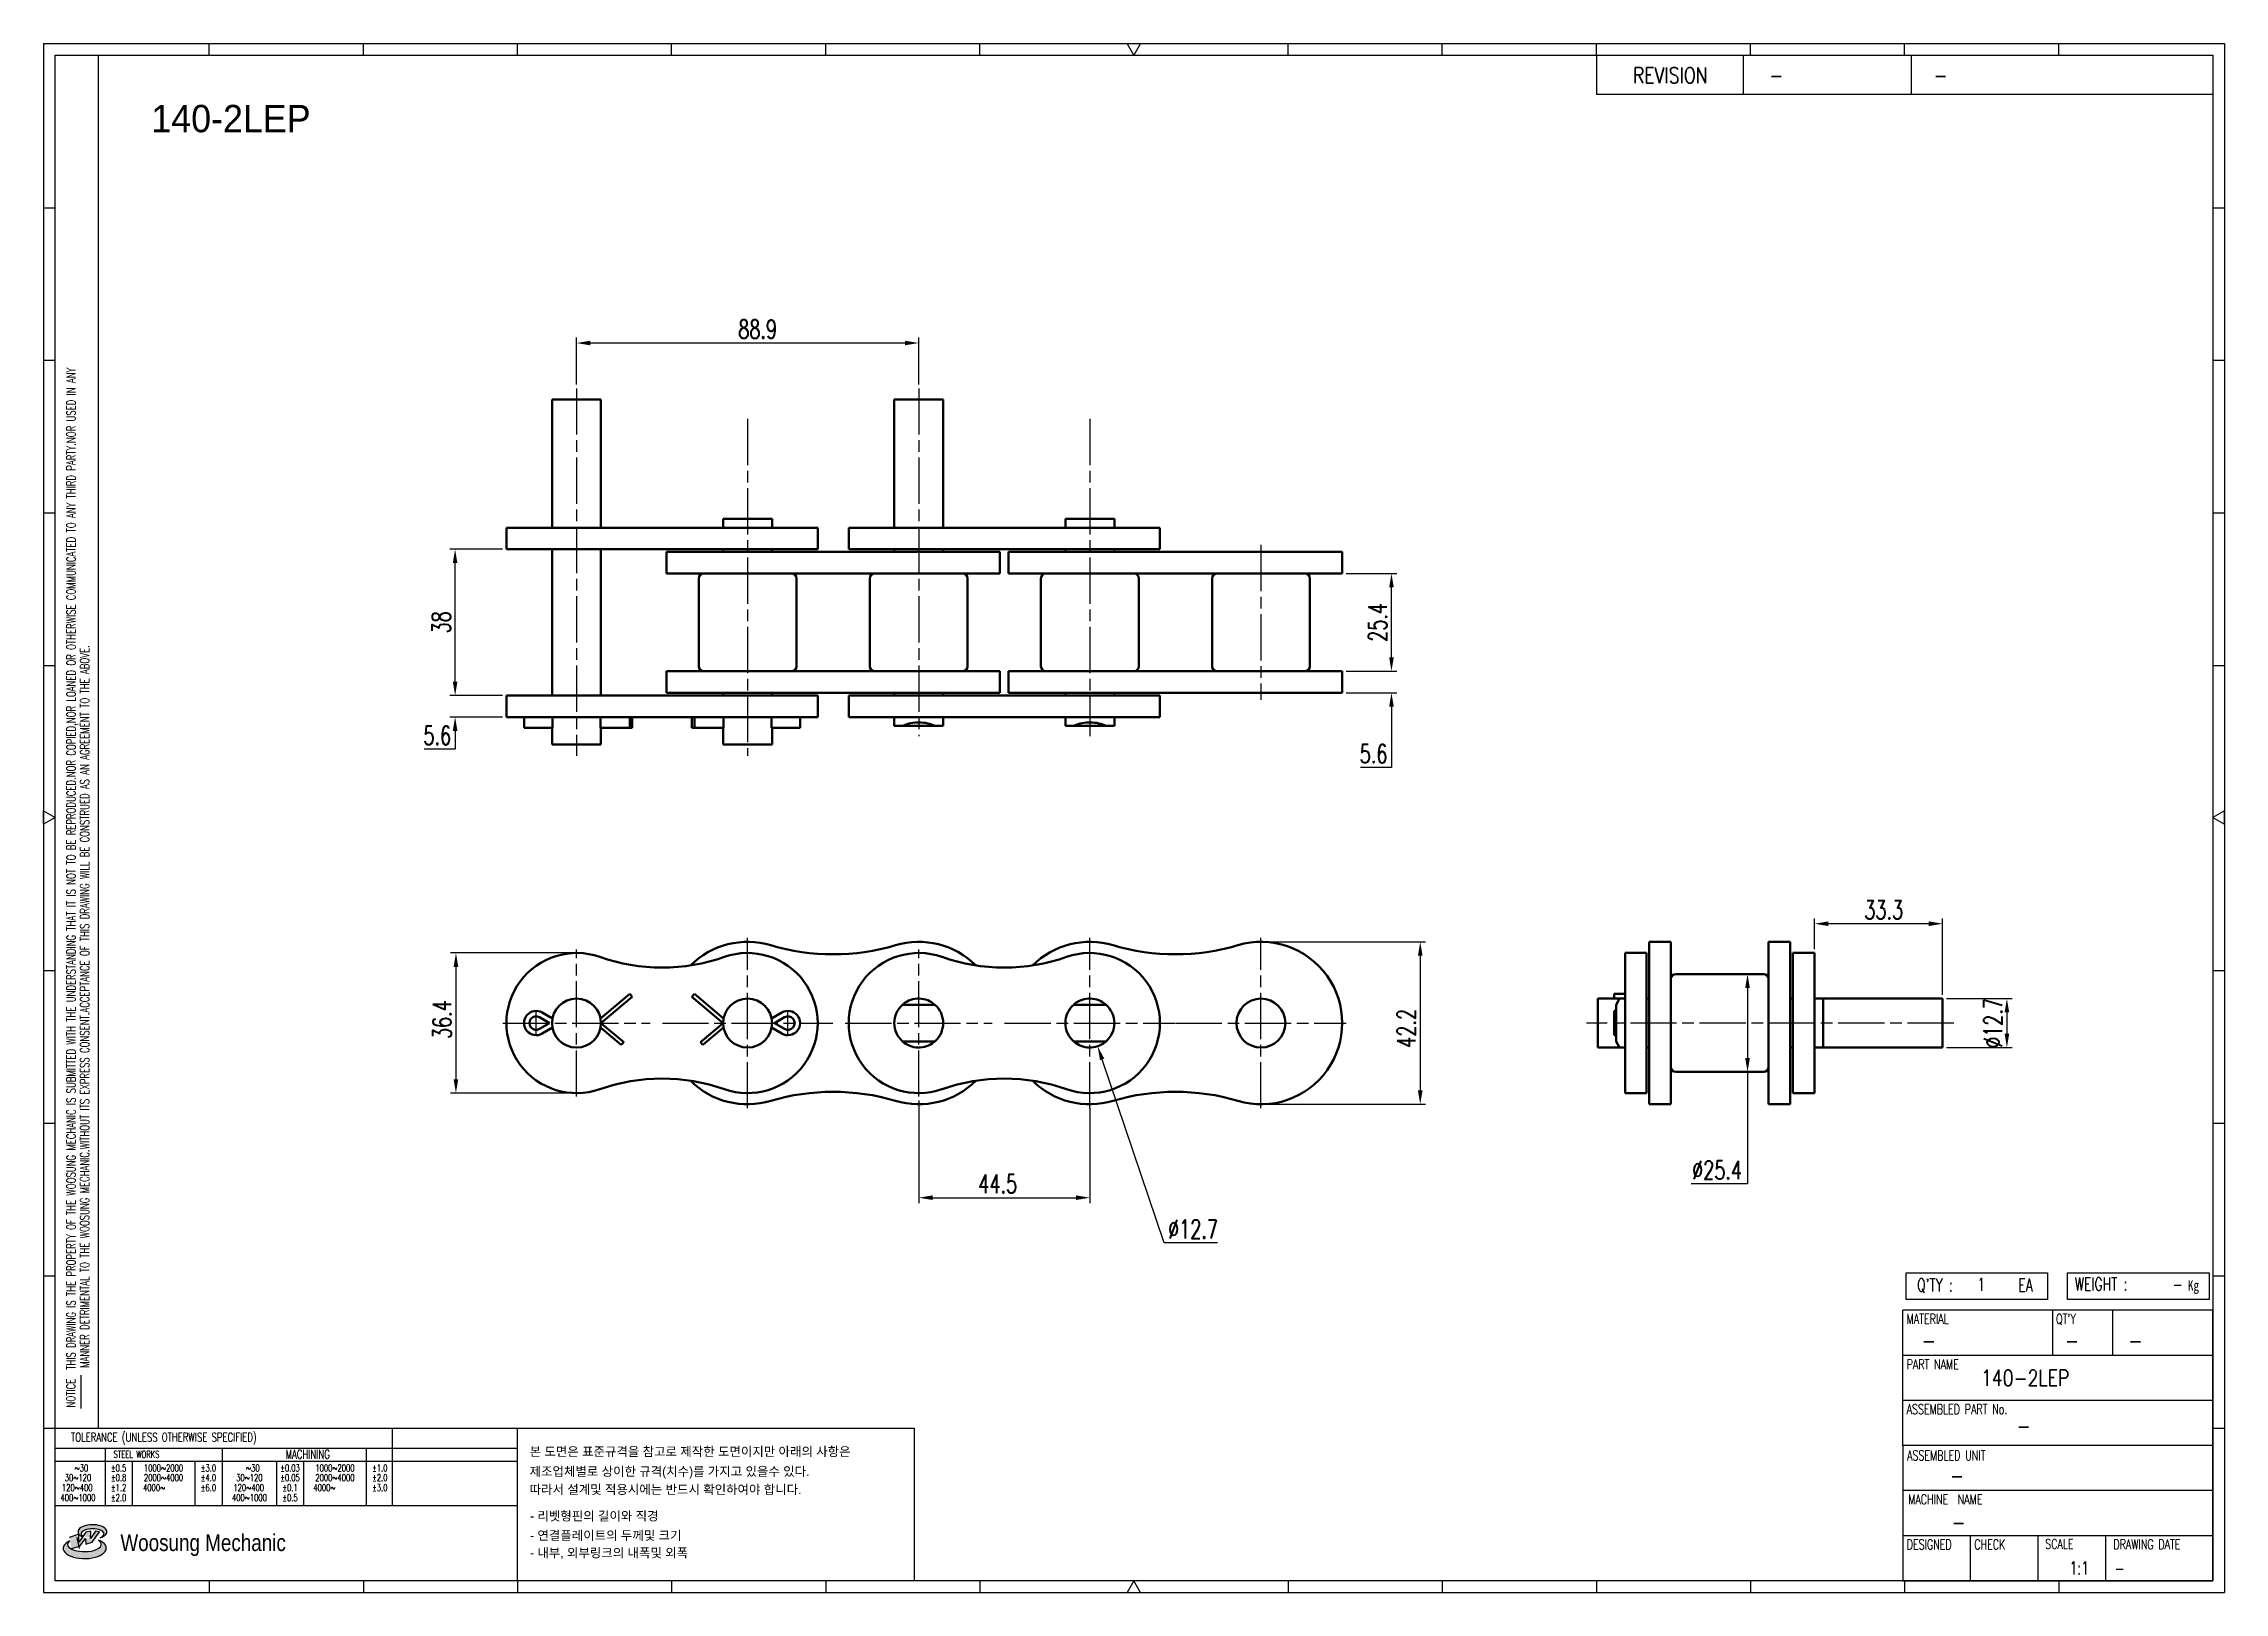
# Model space of a CAD drawing. Header units: millimetres. Extents: x 2770 to 3337, y 59 to 461.
import ezdxf
from ezdxf.enums import TextEntityAlignment as Align

# ---------------------------------------------------------------- set-up
doc = ezdxf.new("R2010")
doc.units = ezdxf.units.MM
doc.linetypes.add('AM_ISO08W050', pattern=[18, 12, -1.5, 3, -1.5])
doc.layers.get('Defpoints').update_dxf_attribs({"color": 80})
doc.layers.add('AM_0', color=7, linetype='Continuous', lineweight=50)
doc.layers.add('CL1', color=140, linetype='AM_ISO08W050', lineweight=25)
for name, color, linetype in [('S-DIM', 7, 'Continuous'), ('TITLE', 7, 'Continuous'), ('도면레이아웃', 7, 'Continuous')]:
    doc.layers.add(name, color=color, linetype=linetype)
doc.styles.add('HAN', font='ROMANS.shx', dxfattribs={"width": 0.7, "bigfont": 'whgtxt.shx'})
doc.styles.add('HKD_ST2', font='romans.shx', dxfattribs={"width": 0.7, "height": 4, "bigfont": '@extfont2.shx'})
doc.styles.add('HSG', font='SIMPLEX.shx', dxfattribs={"width": 0.7, "bigfont": 'HSG.shx'})
doc.styles.add('MtXpl_', font='Gulim.ttf')
doc.styles.add('SLDTEXTSTYLE4', font='arial.ttf', dxfattribs={"width": 0.8})
doc.dimstyles.new('AP2', dxfattribs={"dimscale": 2, "dimtxt": 2.4, "dimasz": 1.8, "dimexe": 0.7, "dimexo": 0.5, "dimgap": 0.6, "dimtad": 1, "dimtoh": 1, "dimdec": 1, "dimrnd": 0.01, "dimzin": 9, "dimdsep": 46, "dimtxsty": 'HSG', "dimcen": 0, "dimclrd": 251, "dimclre": 251, "dimclrt": 60, "dimazin": 2, "dimtp": 1, "dimtm": 1, "dimtfac": 0.5, "dimtdec": 1, "dimtofl": 0, "dimtmove": 0, "dimatfit": 3, "dimfxl": 0, "dimtvp": 1, "dimtolj": 2, "dimlwd": -1, "dimlwe": -1, "dimarcsym": 0})

# ---------------------------------------------------------------- blocks, each defined once
blk = doc.blocks.new('MAST')
at = {"layer": '도면레이아웃'}
h = blk.add_hatch(color=10, dxfattribs=at)
h.paths.add_polyline_path([(1.544, 35.177), (1.554, 34.966), (1.779, 35.034), (2.054, 35.422), (1.908, 35.446), (1.728, 35.167), (1.741, 35.439), (1.547, 35.405), (1.292, 35.041), (1.295, 35.33), (0.943, 35.208), (1.03, 34.8), (1.336, 34.885)])
edge = h.paths.add_edge_path()
edge.add_ellipse((1.795, 35.421), major_axis=(-0.53, 0), ratio=0.487785, start_angle=122.36065, end_angle=403.39574)
edge.add_line((1.411, 35.244), (1.419, 35.261))
edge.add_ellipse((1.798, 35.344), major_axis=(-0.423, 0), ratio=0.444396, start_angle=131.58977, end_angle=386.19408, ccw=False)
edge = h.paths.add_edge_path()
edge.add_ellipse((1.512, 34.815), major_axis=(-0.793, 0), ratio=0.480113, start_angle=314.67633, end_angle=590.85213)
edge.add_ellipse((1.501, 34.958), major_axis=(-0.62, 0), ratio=0.43311, start_angle=331.7024, end_angle=574.42495, ccw=False)
at = {"color": 140}
for p, q in [((0, 90.118), (80.15, 90.118)), ((0, 90.118), (0, 33.191)), ((80.15, 90.118), (80.15, 33.191)), ((57.068, 89.693), (57.068, 88.246)), ((62.47, 89.693), (62.47, 88.246)), ((68.635, 89.693), (68.635, 88.246)), ((79.725, 88.246), (57.068, 88.246)), ((68.449, 43.961), (68.449, 44.936)), ((68.449, 44.936), (73.654, 44.936)), ((73.654, 44.936), (73.654, 43.961)), ((74.39, 43.961), (74.39, 44.936)), ((74.39, 44.936), (79.595, 44.936)), ((79.595, 44.936), (79.595, 43.961)), ((68.336, 38.59), (68.336, 43.563)), ((79.725, 43.563), (68.336, 43.563)), ((73.654, 43.961), (68.449, 43.961)), ((73.827, 43.563), (73.827, 41.905)), ((79.595, 43.961), (74.39, 43.961)), ((76.037, 43.563), (76.037, 41.905)), ((79.725, 38.59), (79.725, 43.563)), ((79.725, 41.905), (68.336, 41.905)), ((79.725, 40.248), (68.336, 40.248)), ((68.336, 38.59), (68.336, 33.616)), ((79.725, 38.59), (68.336, 38.59)), ((79.725, 33.616), (79.725, 38.59)), ((79.725, 36.932), (68.336, 36.932)), ((79.725, 35.274), (68.336, 35.274)), ((70.822, 33.616), (70.822, 35.274)), ((73.309, 33.616), (73.309, 35.274)), ((75.796, 33.616), (75.796, 35.274)), ((0, 33.191), (80.15, 33.191)), ((68.336, 33.616), (79.725, 33.616))]:
    blk.add_line(p, q, dxfattribs=at)
for p, q in [((6.089, 89.693), (6.089, 90.118)), ((11.753, 89.693), (11.753, 90.118)), ((17.418, 89.693), (17.418, 90.118)), ((23.082, 89.693), (23.082, 90.118)), ((28.746, 89.693), (28.746, 90.118)), ((34.411, 89.693), (34.411, 90.118)), ((45.739, 89.693), (45.739, 90.118)), ((51.404, 89.693), (51.404, 90.118)), ((57.068, 89.693), (57.068, 90.118)), ((62.732, 89.693), (62.732, 90.118)), ((68.397, 89.693), (68.397, 90.118)), ((74.061, 89.693), (74.061, 90.118)), ((0, 84.085), (0.425, 84.085)), ((79.725, 84.085), (80.15, 84.085)), ((0, 78.478), (0.425, 78.478)), ((79.725, 78.478), (80.15, 78.478)), ((0, 72.87), (0.425, 72.87)), ((79.725, 72.87), (80.15, 72.87)), ((0, 67.262), (0.425, 67.262)), ((79.725, 67.262), (80.15, 67.262)), ((0, 56.047), (0.425, 56.047)), ((79.725, 56.047), (80.15, 56.047)), ((0, 50.439), (0.425, 50.439)), ((79.725, 50.439), (80.15, 50.439)), ((0, 44.832), (0.425, 44.832)), ((79.725, 44.832), (80.15, 44.832)), ((1.377, 39.947), (1.377, 41.174)), ((0, 39.224), (0.425, 39.224)), ((79.725, 39.224), (80.15, 39.224)), ((6.089, 33.616), (6.089, 33.191)), ((11.753, 33.616), (11.753, 33.191)), ((17.418, 33.616), (17.418, 33.191)), ((23.082, 33.616), (23.082, 33.191)), ((28.746, 33.616), (28.746, 33.191)), ((34.411, 33.616), (34.411, 33.191)), ((45.739, 33.616), (45.739, 33.191)), ((51.404, 33.616), (51.404, 33.191)), ((57.068, 33.616), (57.068, 33.191)), ((62.732, 33.616), (62.732, 33.191)), ((68.397, 33.616), (68.397, 33.191)), ((74.061, 33.616), (74.061, 33.191))]:
    blk.add_line(p, q)
at = {"color": 2}
for p, q in [((2.017, 39.224), (2.017, 89.693)), ((0.425, 39.224), (17.418, 39.224)), ((0.425, 38.487), (17.418, 38.487)), ((2.257, 38.487), (2.257, 36.382)), ((6.557, 38.5), (6.557, 36.382)), ((11.857, 38.487), (11.857, 36.382)), ((12.816, 39.224), (12.816, 36.382)), ((17.418, 33.616), (17.418, 39.224)), ((0.425, 38.012), (17.418, 38.012)), ((3.257, 38.012), (3.257, 36.382)), ((5.557, 38.012), (5.557, 36.382)), ((8.557, 38.012), (8.557, 36.382)), ((9.557, 38.026), (9.557, 36.382)), ((0.425, 36.382), (17.418, 36.382))]:
    blk.add_line(p, q, dxfattribs=at)
for points in [[(40.075, 89.693), (39.83, 90.118), (40.32, 90.118)], [(0.425, 61.679), (0, 61.433), (0, 61.924)], [(79.725, 61.679), (80.15, 61.433), (80.15, 61.924)], [(40.075, 33.616), (39.83, 33.191), (40.32, 33.191)]]:
    blk.add_lwpolyline(points, close=True)
at = {"color": 140}
blk.add_lwpolyline([(0.425, 89.693), (79.725, 89.693), (79.725, 33.616), (0.425, 33.616)], close=True, dxfattribs=at)
at = {"layer": '도면레이아웃'}
for p, q in [((1.295, 35.33), (0.943, 35.208)), ((1.547, 35.405), (1.292, 35.041)), ((1.292, 35.041), (1.295, 35.33)), ((1.741, 35.439), (1.547, 35.405)), ((1.908, 35.446), (1.728, 35.167)), ((1.728, 35.167), (1.741, 35.439)), ((1.779, 35.034), (2.054, 35.422)), ((2.054, 35.422), (1.908, 35.446)), ((1.03, 34.8), (1.336, 34.885)), ((1.224, 35.208), (1.311, 34.8)), ((1.224, 35.208), (1.224, 35.208)), ((1.336, 34.885), (1.544, 35.177)), ((1.419, 35.261), (1.411, 35.244)), ((1.544, 35.177), (1.554, 34.966)), ((1.554, 34.966), (1.779, 35.034))]:
    blk.add_line(p, q, dxfattribs=at)
for centre, major_axis, ratio, start_param, end_param in [((1.795, 35.421), (-0.53, 0), 0.487785, 2.135596, 7.040584), ((1.798, 35.344), (-0.423, 0), 0.444396, 2.296675, 6.740358), ((1.512, 34.815), (-0.793, 0), 0.480113, 5.492138, 10.312315), ((1.501, 34.958), (-0.62, 0), 0.43311, 5.789299, 10.025607)]:
    blk.add_ellipse(centre, major_axis=major_axis, ratio=ratio, start_param=start_param, end_param=end_param, dxfattribs=at)
for s, height, style, width, p in [('REVISION', 0.5806, 'HAN', 0.8, (58.415, 88.664)), ('-', 0.581, 'HAN', 0.8, (63.426, 88.664)), ('-', 0.581, 'HAN', 0.8, (69.468, 88.664)), ("Q'TY : ", 0.4746, 'HKD_ST2', 0.7, (68.857, 44.253)), ('1', 0.475, 'HKD_ST2', 0.7, (71.071, 44.275)), ('EA', 0.4746, 'HKD_ST2', 0.7, (72.578, 44.253)), ('WEIGHT : ', 0.4746, 'HKD_ST2', 0.7, (74.65, 44.286)), ('-', 0.581, 'HAN', 0.8, (69.029, 42.157)), ('-', 0.581, 'HAN', 0.8, (74.289, 42.157)), ('-', 0.581, 'HAN', 0.8, (76.623, 42.157)), ('-', 0.581, 'HAN', 0.8, (72.515, 39.013)), ('-', 0.581, 'HAN', 0.8, (70.067, 37.189)), ('-', 0.581, 'HAN', 0.8, (70.126, 35.48)), ('1:1', 0.4746, 'HKD_ST2', 0.7, (74.458, 33.848)), ('-', 0.475, 'HKD_ST2', 0.7, (76.112, 33.837))]:
    blk.add_text(s, height=height, dxfattribs=dict(style=style, width=width)).set_placement(p)
at = {"color": 6, "style": 'HKD_ST2', "width": 0.7}
for s, p in [(' THIS DRAWING IS THE PROPERTY OF THE WOOSUNG MECHANIC IS SUBMITTED WITH THE UNDERSTANDING THAT IT IS NOT TO BE REPRODUCED.NOR COPIED,NOR LOANED OR OTHERWISE COMMUNICATED TO ANY THIRD PARTY.NOR USED IN ANY', (1.173, 41.217)), ('MANNER DETRIMENTAL TO THE WOOSUNG MECHANIC.WITHOUT ITS EXPRESS CONSENT.ACCEPTANCE OF THIS DRAWING WILL BE CONSTRUED AS AN AGREEMENT TO THE ABOVE.', (1.672, 41.447))]:
    blk.add_text(s, height=0.326266, rotation=90, dxfattribs=at).set_placement(p)
at = {"style": 'HKD_ST2', "width": 0.7}
blk.add_text('-', height=0.475, dxfattribs=at).set_placement((78.613, 44.286), align=Align.RIGHT)
at = {"color": 254, "style": 'HKD_ST2', "width": 0.7}
for s, height, p in [('MATERIAL', 0.3651, (68.474, 43.425)), ("QT'Y", 0.3651, (73.965, 43.425)), ('PART NAME', 0.3651, (68.474, 41.756)), ('ASSEMBLED PART No.', 0.36511, (68.474, 40.109)), ('ASSEMBLED UNIT', 0.36511, (68.49, 38.408)), ('MACHINE  NAME', 0.36511, (68.532, 36.794)), ('DESIGNED', 0.3651, (68.474, 35.136)), ('CHECK', 0.3651, (70.961, 35.136)), ('SCALE', 0.3651, (73.566, 35.153)), ('DRAWING DATE', 0.36511, (76.071, 35.141))]:
    blk.add_text(s, height=height, dxfattribs=at).set_placement(p, align=Align.TOP_LEFT)
at = {"style": 'HKD_ST2', "width": 0.7}
blk.add_text('NOTICE', height=0.3263, rotation=90, dxfattribs=at).set_placement((1.163, 39.988))
blk.add_text('TOLERANCE (UNLESS OTHERWISE SPECIFIED)', height=0.32627, dxfattribs=at).set_placement((4.417, 38.896), align=Align.MIDDLE_CENTER)
at = {"color": 4, "style": 'HKD_ST2', "width": 0.7}
for s, height, p in [('%%12630', 0.261, (1.389, 37.762)), ('1000%%1262000', 0.26101, (4.407, 37.762)), ('%%12630', 0.261, (7.689, 37.762)), ('1000%%1262000', 0.26101, (10.707, 37.762)), ('120%%126400', 0.26101, (1.237, 37.045)), ('30%%126120', 0.261, (1.263, 37.411)), ('4000%%126', 0.261, (4.061, 37.045)), ('2000%%1264000', 0.26101, (4.407, 37.411)), ('120%%126400', 0.26101, (7.537, 37.045)), ('30%%126120', 0.261, (7.563, 37.411)), ('4000%%126', 0.261, (10.321, 37.045)), ('2000%%1264000', 0.26101, (10.707, 37.411)), ('400%%1261000', 0.26101, (1.263, 36.67)), ('400%%1261000', 0.26101, (7.563, 36.67))]:
    blk.add_text(s, height=height, dxfattribs=at).set_placement(p, align=Align.MIDDLE_CENTER)
for s, height, p in [('%%P0.5', 0.261, (2.757, 37.762)), ('STEEL WORKS', 0.26101, (3.416, 38.268)), ('%%P3.0', 0.261, (6.057, 37.762)), ('%%P0.03', 0.261, (9.057, 37.762)), ('MACHINING', 0.3263, (9.707, 38.27)), ('%%P1.0', 0.261, (12.357, 37.762)), ('%%P0.8', 0.261, (2.757, 37.411)), ('%%P1.2', 0.261, (2.757, 37.045)), ('%%P4.0', 0.261, (6.057, 37.411)), ('%%P6.0', 0.261, (6.057, 37.045)), ('%%P0.05', 0.261, (9.057, 37.411)), ('%%P0.1', 0.261, (9.057, 37.045)), ('%%P2.0', 0.261, (12.357, 37.411)), ('%%P3.0', 0.261, (12.357, 37.045)), ('%%P2.0', 0.261, (2.757, 36.67)), ('%%P0.5', 0.261, (9.057, 36.67))]:
    blk.add_text(s, height=height, dxfattribs=at).set_placement(p, align=Align.MIDDLE)
at = {"color": 1, "style": 'SLDTEXTSTYLE4', "width": 0.8}
blk.add_text('Woosung Mechanic', height=0.61957, dxfattribs=at).set_placement((2.822, 34.711))
at = {"layer": 'TITLE', "width": 0.8}
blk.add_text('Kg', height=0.3789, dxfattribs=at).set_placement((78.807, 44.286))
blk = doc.blocks.new('*D2')
at = {"layer": 'Defpoints', "color": 0, "transparency": 16777216}
for p in [(3107.72, 298.05), (3120.52, 298.05), (3107.72, 292.45)]:
    blk.add_point(p, dxfattribs=at)
at = {"layer": 'S-DIM', "color": 251, "linetype": 'ByBlock', "transparency": 16777216}
for p, q in [((3120.52, 301.65), (3120.52, 305.25)), ((3108.72, 298.05), (3121.92, 298.05)), ((3108.72, 292.45), (3121.92, 292.45)), ((3120.52, 288.85), (3120.52, 273.02)), ((3120.52, 273.02), (3112.44, 273.02))]:
    blk.add_line(p, q, dxfattribs=at)
at = {"layer": 'S-DIM', "color": 251, "transparency": 16777216}
for points in [[(3119.92, 301.65), (3121.12, 301.65), (3120.52, 298.05)], [(3119.92, 288.85), (3121.12, 288.85), (3120.52, 292.45)]]:
    blk.add_solid(points, dxfattribs=at)
at = {"layer": 'S-DIM', "color": 60, "transparency": 16777216, "insert": (3115.88, 276.62), "char_height": 4.8, "attachment_point": 5, "style": 'HSG'}
blk.add_mtext('\\A2;5.6', dxfattribs=at)
blk = doc.blocks.new('*D3')
at = {"layer": 'Defpoints', "color": 0, "transparency": 16777216}
for p in [(3107.72, 323.45), (3120.52, 323.45), (3107.72, 298.05)]:
    blk.add_point(p, dxfattribs=at)
at = {"layer": 'S-DIM', "color": 251, "linetype": 'ByBlock', "transparency": 16777216}
for p, q in [((3108.72, 323.45), (3121.92, 323.45)), ((3120.52, 301.65), (3120.52, 319.85)), ((3108.72, 298.05), (3121.92, 298.05))]:
    blk.add_line(p, q, dxfattribs=at)
at = {"layer": 'S-DIM', "color": 251, "transparency": 16777216}
for points in [[(3119.92, 319.85), (3121.12, 319.85), (3120.52, 323.45)], [(3119.92, 301.65), (3121.12, 301.65), (3120.52, 298.05)]]:
    blk.add_solid(points, dxfattribs=at)
at = {"layer": 'S-DIM', "color": 60, "transparency": 16777216, "insert": (3116.92, 310.75), "char_height": 4.8, "attachment_point": 5, "rotation": 90, "style": 'HSG'}
blk.add_mtext('\\A2;25.4', dxfattribs=at)
blk = doc.blocks.new('*D4')
at = {"layer": 'Defpoints', "color": 0, "transparency": 16777216}
for p in [(2908.82, 383.32), (2908.82, 371.54), (2997.72, 371.54)]:
    blk.add_point(p, dxfattribs=at)
at = {"layer": 'S-DIM', "color": 251, "linetype": 'ByBlock', "transparency": 16777216}
for p, q in [((2908.82, 372.54), (2908.82, 384.72)), ((2994.12, 383.32), (2912.42, 383.32)), ((2997.72, 372.54), (2997.72, 384.72))]:
    blk.add_line(p, q, dxfattribs=at)
at = {"layer": 'S-DIM', "color": 251, "transparency": 16777216}
for points in [[(2912.42, 383.92), (2912.42, 382.72), (2908.82, 383.32)], [(2994.12, 383.92), (2994.12, 382.72), (2997.72, 383.32)]]:
    blk.add_solid(points, dxfattribs=at)
at = {"layer": 'S-DIM', "color": 60, "transparency": 16777216, "insert": (2955.88, 386.92), "char_height": 4.8, "attachment_point": 5, "style": 'HSG'}
blk.add_mtext('\\A2;88.9', dxfattribs=at)
blk = doc.blocks.new('*D5')
at = {"layer": 'Defpoints', "color": 0, "transparency": 16777216}
for p in [(2877.29, 291.75), (2890.62, 291.75), (2890.62, 286.15)]:
    blk.add_point(p, dxfattribs=at)
at = {"layer": 'S-DIM', "color": 251, "linetype": 'ByBlock', "transparency": 16777216}
for p, q in [((2877.29, 295.35), (2877.29, 298.95)), ((2889.62, 291.75), (2875.89, 291.75)), ((2889.62, 286.15), (2875.89, 286.15)), ((2877.29, 277.77), (2869.21, 277.77)), ((2877.29, 282.55), (2877.29, 277.77))]:
    blk.add_line(p, q, dxfattribs=at)
at = {"layer": 'S-DIM', "color": 251, "transparency": 16777216}
for points in [[(2876.69, 295.35), (2877.89, 295.35), (2877.29, 291.75)], [(2876.69, 282.55), (2877.89, 282.55), (2877.29, 286.15)]]:
    blk.add_solid(points, dxfattribs=at)
at = {"layer": 'S-DIM', "color": 60, "transparency": 16777216, "insert": (2872.65, 281.37), "char_height": 4.8, "attachment_point": 5, "style": 'HSG'}
blk.add_mtext('\\A2;5.6', dxfattribs=at)
blk = doc.blocks.new('*D6')
at = {"layer": 'Defpoints', "color": 0, "transparency": 16777216}
for p in [(2877.29, 329.75), (2890.62, 329.75), (2890.62, 291.75)]:
    blk.add_point(p, dxfattribs=at)
at = {"layer": 'S-DIM', "color": 251, "linetype": 'ByBlock', "transparency": 16777216}
for p, q in [((2889.62, 329.75), (2875.89, 329.75)), ((2877.29, 295.35), (2877.29, 326.15)), ((2889.62, 291.75), (2875.89, 291.75))]:
    blk.add_line(p, q, dxfattribs=at)
at = {"layer": 'S-DIM', "color": 251, "transparency": 16777216}
for points in [[(2876.69, 326.15), (2877.89, 326.15), (2877.29, 329.75)], [(2876.69, 295.35), (2877.89, 295.35), (2877.29, 291.75)]]:
    blk.add_solid(points, dxfattribs=at)
at = {"layer": 'S-DIM', "color": 60, "transparency": 16777216, "insert": (2873.69, 310.75), "char_height": 4.8, "attachment_point": 5, "rotation": 90, "style": 'HSG'}
blk.add_mtext('\\A2;38', dxfattribs=at)
blk = doc.blocks.new('*D7')
at = {"layer": 'Defpoints', "color": 0, "transparency": 16777216}
for p in [(2908.82, 224.86), (2877.5, 188.46), (2908.82, 188.46)]:
    blk.add_point(p, dxfattribs=at)
at = {"layer": 'S-DIM', "color": 251, "linetype": 'ByBlock', "transparency": 16777216}
for p, q in [((2907.82, 224.86), (2876.1, 224.86)), ((2877.5, 221.26), (2877.5, 192.06)), ((2907.82, 188.46), (2876.1, 188.46))]:
    blk.add_line(p, q, dxfattribs=at)
at = {"layer": 'S-DIM', "color": 251, "transparency": 16777216}
for points in [[(2876.9, 221.26), (2878.1, 221.26), (2877.5, 224.86)], [(2876.9, 192.06), (2878.1, 192.06), (2877.5, 188.46)]]:
    blk.add_solid(points, dxfattribs=at)
at = {"layer": 'S-DIM', "color": 60, "transparency": 16777216, "insert": (2873.9, 207.56), "char_height": 4.8, "attachment_point": 5, "rotation": 90, "style": 'HSG'}
blk.add_mtext('\\A2;36.4', dxfattribs=at)
blk = doc.blocks.new('*D8')
at = {"layer": 'Defpoints', "color": 0, "transparency": 16777216}
for p in [(3086.62, 227.76), (3086.62, 185.56), (3127.99, 185.56)]:
    blk.add_point(p, dxfattribs=at)
at = {"layer": 'S-DIM', "color": 251, "linetype": 'ByBlock', "transparency": 16777216}
for p, q in [((3087.62, 227.76), (3129.39, 227.76)), ((3127.99, 224.16), (3127.99, 189.16)), ((3087.62, 185.56), (3129.39, 185.56))]:
    blk.add_line(p, q, dxfattribs=at)
at = {"layer": 'S-DIM', "color": 251, "transparency": 16777216}
for points in [[(3127.39, 224.16), (3128.59, 224.16), (3127.99, 227.76)], [(3127.39, 189.16), (3128.59, 189.16), (3127.99, 185.56)]]:
    blk.add_solid(points, dxfattribs=at)
at = {"layer": 'S-DIM', "color": 60, "transparency": 16777216, "insert": (3124.39, 205.3), "char_height": 4.8, "attachment_point": 5, "rotation": 90, "style": 'HSG'}
blk.add_mtext('\\A2;42.2', dxfattribs=at)
blk = doc.blocks.new('*D9')
at = {"layer": 'Defpoints', "color": 0, "transparency": 16777216}
for p in [(2997.72, 187.55), (3042.17, 185.56), (3042.17, 161.29)]:
    blk.add_point(p, dxfattribs=at)
at = {"layer": 'S-DIM', "color": 251, "linetype": 'ByBlock', "transparency": 16777216}
for p, q in [((2997.72, 186.55), (2997.72, 159.89)), ((3042.17, 184.56), (3042.17, 159.89)), ((3001.32, 161.29), (3038.57, 161.29))]:
    blk.add_line(p, q, dxfattribs=at)
at = {"layer": 'S-DIM', "color": 251, "transparency": 16777216}
for points in [[(3001.32, 161.89), (3001.32, 160.69), (2997.72, 161.29)], [(3038.57, 161.89), (3038.57, 160.69), (3042.17, 161.29)]]:
    blk.add_solid(points, dxfattribs=at)
at = {"layer": 'S-DIM', "color": 60, "transparency": 16777216, "insert": (3018.23, 164.89), "char_height": 4.8, "attachment_point": 5, "style": 'HSG'}
blk.add_mtext('\\A2;44.5', dxfattribs=at)
blk = doc.blocks.new('*D10')
at = {"layer": 'Defpoints', "color": 0, "transparency": 16777216}
for p in [(3230.38, 232.46), (3230.38, 224.86), (3263.68, 213.02)]:
    blk.add_point(p, dxfattribs=at)
at = {"layer": 'S-DIM', "color": 251, "linetype": 'ByBlock', "transparency": 16777216}
for p, q in [((3230.38, 225.86), (3230.38, 233.86)), ((3260.08, 232.46), (3233.98, 232.46)), ((3263.68, 214.02), (3263.68, 233.86))]:
    blk.add_line(p, q, dxfattribs=at)
at = {"layer": 'S-DIM', "color": 251, "transparency": 16777216}
for points in [[(3233.98, 233.06), (3233.98, 231.86), (3230.38, 232.46)], [(3260.08, 233.06), (3260.08, 231.86), (3263.68, 232.46)]]:
    blk.add_solid(points, dxfattribs=at)
at = {"layer": 'S-DIM', "color": 60, "transparency": 16777216, "insert": (3248.38, 236.06), "char_height": 4.8, "attachment_point": 5, "style": 'HSG'}
blk.add_mtext('\\A2;33.3', dxfattribs=at)
blk = doc.blocks.new('*D11')
at = {"layer": 'Defpoints', "color": 0, "transparency": 16777216}
for p in [(3263.68, 213.02), (3263.68, 200.31), (3280.38, 200.31)]:
    blk.add_point(p, dxfattribs=at)
at = {"layer": 'S-DIM', "color": 251, "linetype": 'ByBlock', "transparency": 16777216}
for p, q in [((3264.68, 213.02), (3281.78, 213.02)), ((3280.38, 209.42), (3280.38, 203.91)), ((3264.68, 200.31), (3281.78, 200.31))]:
    blk.add_line(p, q, dxfattribs=at)
at = {"layer": 'S-DIM', "color": 251, "transparency": 16777216}
for points in [[(3279.78, 209.42), (3280.98, 209.42), (3280.38, 213.02)], [(3279.78, 203.91), (3280.98, 203.91), (3280.38, 200.31)]]:
    blk.add_solid(points, dxfattribs=at)
at = {"layer": 'S-DIM', "color": 60, "transparency": 16777216, "insert": (3276.78, 206.66), "char_height": 4.8, "attachment_point": 5, "rotation": 90, "style": 'HSG'}
blk.add_mtext('\\A2;%%c12.7', dxfattribs=at)
blk = doc.blocks.new('*D12')
at = {"layer": 'Defpoints', "color": 0, "transparency": 16777216}
for p in [(3210.3, 219.36), (3210.3, 193.96), (3213.01, 193.96)]:
    blk.add_point(p, dxfattribs=at)
at = {"layer": 'S-DIM', "color": 251, "linetype": 'ByBlock', "transparency": 16777216}
for p, q in [((3211.3, 219.36), (3214.41, 219.36)), ((3213.01, 215.76), (3213.01, 197.56)), ((3211.3, 193.96), (3214.41, 193.96)), ((3213.01, 193.96), (3213.01, 164.88)), ((3213.01, 164.88), (3198.37, 164.88))]:
    blk.add_line(p, q, dxfattribs=at)
at = {"layer": 'S-DIM', "color": 251, "transparency": 16777216}
for points in [[(3212.41, 215.76), (3213.61, 215.76), (3213.01, 219.36)], [(3212.41, 197.56), (3213.61, 197.56), (3213.01, 193.96)]]:
    blk.add_solid(points, dxfattribs=at)
at = {"layer": 'S-DIM', "color": 60, "transparency": 16777216, "insert": (3205.09, 168.48), "char_height": 4.8, "attachment_point": 5, "style": 'HSG'}
blk.add_mtext('\\A2;%%c25.4', dxfattribs=at)
blk = doc.blocks.new('*D13')
at = {"layer": 'Defpoints', "color": 0, "transparency": 16777216}
for p in [(3040.14, 212.69), (3044.2, 200.64)]:
    blk.add_point(p, dxfattribs=at)
at = {"layer": 'S-DIM', "color": 251, "linetype": 'ByBlock', "transparency": 16777216}
for p, q in [((3061.45, 149.53), (3045.35, 197.23)), ((3075.29, 149.53), (3061.45, 149.53))]:
    blk.add_line(p, q, dxfattribs=at)
blk.add_arc((3042.17, 206.66), 6.36, 276.0289, 302.3938, dxfattribs=at)
at = {"layer": 'S-DIM', "color": 251, "transparency": 16777216}
blk.add_solid([(3045.92, 197.42), (3044.79, 197.04), (3044.2, 200.64)], dxfattribs=at)
at = {"layer": 'S-DIM', "color": 60, "transparency": 16777216, "insert": (3068.97, 153.13), "char_height": 4.8, "attachment_point": 5, "style": 'HSG'}
blk.add_mtext('\\A2;∅12.7', dxfattribs=at)

msp = doc.modelspace()

# ---------------------------------------------------------------- linework, layer by layer
at = {"color": 140}
msp.add_lwpolyline([(2893.5, 101.4), (2996.55, 101.4), (2996.55, 61.76), (2893.5, 61.76)], close=True, dxfattribs=at)
at = {"layer": 'AM_0'}
for p, q in [((2915.18, 368.65), (2902.47, 368.65)), ((2902.47, 368.65), (2902.47, 335.35)), ((2915.18, 335.35), (2915.18, 368.65)), ((3004.08, 368.65), (2991.37, 368.65)), ((2991.37, 368.65), (2991.37, 335.35)), ((3004.08, 335.35), (3004.08, 368.65)), ((2890.62, 335.35), (2890.62, 329.75)), ((2971.47, 335.35), (2890.62, 335.35)), ((2959.63, 337.65), (2946.92, 337.65)), ((2946.92, 337.65), (2946.92, 335.35)), ((2959.63, 335.35), (2959.63, 337.65)), ((2971.47, 329.75), (2971.47, 335.35)), ((2979.52, 335.35), (2979.52, 329.75)), ((3060.37, 335.35), (2979.52, 335.35)), ((3048.53, 337.65), (3035.82, 337.65)), ((3035.82, 337.65), (3035.82, 335.35)), ((3048.53, 335.35), (3048.53, 337.65)), ((3060.37, 329.75), (3060.37, 335.35)), ((2971.47, 329.75), (2890.62, 329.75)), ((2902.47, 329.75), (2902.47, 291.75)), ((2915.18, 291.75), (2915.18, 329.75)), ((2932.17, 329.05), (2932.17, 323.45)), ((3018.82, 329.05), (2932.17, 329.05)), ((2946.92, 329.75), (2946.92, 329.05)), ((2959.63, 329.05), (2959.63, 329.75)), ((3060.37, 329.75), (2979.52, 329.75)), ((2991.37, 329.75), (2991.37, 329.05)), ((3004.08, 329.05), (3004.08, 329.75)), ((3018.82, 323.45), (3018.82, 329.05)), ((3021.07, 329.05), (3021.07, 323.45)), ((3107.72, 329.05), (3021.07, 329.05)), ((3035.82, 329.75), (3035.82, 329.05)), ((3048.53, 329.05), (3048.53, 329.75)), ((3107.72, 323.45), (3107.72, 329.05)), ((3018.82, 323.45), (2932.17, 323.45)), ((3107.72, 323.45), (3021.07, 323.45)), ((2940.57, 322.18), (2940.57, 299.32)), ((2965.97, 299.32), (2965.97, 322.18)), ((2985.02, 322.18), (2985.02, 299.32)), ((3010.42, 299.32), (3010.42, 322.18)), ((3029.47, 322.18), (3029.47, 299.32)), ((3054.87, 299.32), (3054.87, 322.18)), ((3073.92, 322.18), (3073.92, 299.32)), ((3099.32, 299.32), (3099.32, 322.18)), ((2932.17, 298.05), (2932.17, 292.45)), ((3018.82, 298.05), (2932.17, 298.05)), ((3018.82, 292.45), (3018.82, 298.05)), ((3021.07, 298.05), (3021.07, 292.45)), ((3107.72, 298.05), (3021.07, 298.05)), ((3107.72, 292.45), (3107.72, 298.05)), ((2890.62, 291.75), (2890.62, 286.15)), ((2971.47, 291.75), (2890.62, 291.75)), ((3018.82, 292.45), (2932.17, 292.45)), ((2946.92, 292.45), (2946.92, 291.75)), ((2959.63, 291.75), (2959.63, 292.45)), ((2971.47, 286.15), (2971.47, 291.75)), ((2979.52, 291.75), (2979.52, 286.15)), ((3060.37, 291.75), (2979.52, 291.75)), ((2991.37, 292.45), (2991.37, 291.75)), ((3004.08, 291.75), (3004.08, 292.45)), ((3107.72, 292.45), (3021.07, 292.45)), ((3035.82, 292.45), (3035.82, 291.75)), ((3048.53, 291.75), (3048.53, 292.45)), ((3060.37, 286.15), (3060.37, 291.75)), ((2971.47, 286.15), (2890.62, 286.15)), ((2895.19, 286.15), (2895.19, 283.35)), ((2902.58, 283.35), (2895.19, 283.35)), ((2902.47, 283.35), (2902.47, 279.05)), ((2902.58, 283.35), (2902.58, 286.15)), ((2915.06, 283.35), (2915.06, 286.15)), ((2923.28, 283.35), (2915.06, 283.35)), ((2915.18, 279.05), (2915.18, 283.35)), ((2922.64, 283.35), (2922.64, 286.15)), ((2923.28, 283.35), (2923.28, 286.15)), ((2938.81, 283.35), (2938.81, 286.15)), ((2947.03, 283.35), (2938.81, 283.35)), ((2939.45, 283.35), (2939.45, 286.15)), ((2946.92, 283.35), (2946.92, 279.05)), ((2947.03, 283.35), (2947.03, 286.15)), ((2959.51, 283.35), (2959.51, 286.15)), ((2966.9, 283.35), (2959.51, 283.35)), ((2959.63, 279.05), (2959.63, 283.35)), ((2966.9, 283.35), (2966.9, 286.15)), ((3060.37, 286.15), (2979.52, 286.15)), ((2991.37, 286.15), (2991.37, 283.85)), ((3004.08, 283.85), (2991.37, 283.85)), ((2993.76, 283.96), (2993.52, 283.85)), ((2994.2, 284.15), (2993.76, 283.96)), ((2994.68, 284.32), (2994.2, 284.15)), ((2995.18, 284.46), (2994.68, 284.32)), ((2995.69, 284.57), (2995.18, 284.46)), ((2996.23, 284.66), (2995.69, 284.57)), ((2996.77, 284.72), (2996.23, 284.66)), ((2997.32, 284.76), (2996.77, 284.72)), ((2997.88, 284.76), (2997.32, 284.76)), ((2998.43, 284.74), (2997.88, 284.76)), ((2998.98, 284.69), (2998.43, 284.74)), ((2999.52, 284.62), (2998.98, 284.69)), ((3000.04, 284.51), (2999.52, 284.62)), ((3000.55, 284.38), (3000.04, 284.51)), ((3001.03, 284.23), (3000.55, 284.38)), ((3001.49, 284.05), (3001.03, 284.23)), ((3001.92, 283.85), (3001.49, 284.05)), ((3004.08, 283.85), (3004.08, 286.15)), ((3035.82, 286.15), (3035.82, 283.85)), ((3048.53, 283.85), (3035.82, 283.85)), ((3038.21, 283.96), (3037.97, 283.85)), ((3038.65, 284.15), (3038.21, 283.96)), ((3039.13, 284.32), (3038.65, 284.15)), ((3039.63, 284.46), (3039.13, 284.32)), ((3040.14, 284.57), (3039.63, 284.46)), ((3040.68, 284.66), (3040.14, 284.57)), ((3041.22, 284.72), (3040.68, 284.66)), ((3041.77, 284.76), (3041.22, 284.72)), ((3042.33, 284.76), (3041.77, 284.76)), ((3042.88, 284.74), (3042.33, 284.76)), ((3043.43, 284.69), (3042.88, 284.74)), ((3043.97, 284.62), (3043.43, 284.69)), ((3044.49, 284.51), (3043.97, 284.62)), ((3045, 284.38), (3044.49, 284.51)), ((3045.48, 284.23), (3045, 284.38)), ((3045.94, 284.05), (3045.48, 284.23)), ((3046.37, 283.85), (3045.94, 284.05)), ((3048.53, 283.85), (3048.53, 286.15)), ((2915.18, 279.05), (2902.47, 279.05)), ((2959.63, 279.05), (2946.92, 279.05)), ((3193.08, 227.76), (3187.48, 227.76)), ((3187.48, 185.56), (3187.48, 227.76)), ((3193.08, 185.56), (3193.08, 227.76)), ((3224.08, 227.76), (3218.48, 227.76)), ((3218.48, 185.56), (3218.48, 227.76)), ((3224.08, 185.56), (3224.08, 227.76)), ((3186.78, 224.86), (3181.18, 224.86)), ((3181.18, 188.46), (3181.18, 224.86)), ((3186.78, 188.46), (3186.78, 224.86)), ((3230.38, 224.86), (3224.78, 224.86)), ((3224.78, 188.46), (3224.78, 224.86)), ((3230.38, 188.46), (3230.38, 224.86)), ((3217.21, 219.36), (3194.35, 219.36)), ((2922.64, 214.21), (2915.06, 207.85)), ((2915.18, 206.66), (2923.28, 213.46)), ((2923.28, 213.46), (2922.64, 214.21)), ((2939.45, 214.21), (2938.81, 213.46)), ((2938.81, 213.46), (2946.92, 206.66)), ((2947.03, 207.85), (2939.45, 214.21)), ((2993.76, 211.63), (2993.52, 211.43)), ((3001.92, 211.43), (2993.52, 211.43)), ((2994.2, 211.96), (2993.76, 211.63)), ((2994.68, 212.24), (2994.2, 211.96)), ((2995.18, 212.49), (2994.68, 212.24)), ((2995.69, 212.69), (2995.18, 212.49)), ((2996.23, 212.84), (2995.69, 212.69)), ((2996.77, 212.95), (2996.23, 212.84)), ((2997.32, 213.01), (2996.77, 212.95)), ((2997.88, 213.02), (2997.32, 213.01)), ((2998.43, 212.98), (2997.88, 213.02)), ((2998.98, 212.89), (2998.43, 212.98)), ((2999.52, 212.76), (2998.98, 212.89)), ((3000.04, 212.58), (2999.52, 212.76)), ((3000.55, 212.36), (3000.04, 212.58)), ((3001.03, 212.09), (3000.55, 212.36)), ((3001.49, 211.78), (3001.03, 212.09)), ((3001.92, 211.43), (3001.49, 211.78)), ((3038.21, 211.63), (3037.97, 211.43)), ((3046.37, 211.43), (3037.97, 211.43)), ((3038.65, 211.96), (3038.21, 211.63)), ((3039.13, 212.24), (3038.65, 211.96)), ((3039.63, 212.49), (3039.13, 212.24)), ((3040.14, 212.69), (3039.63, 212.49)), ((3040.68, 212.84), (3040.14, 212.69)), ((3041.22, 212.95), (3040.68, 212.84)), ((3041.77, 213.01), (3041.22, 212.95)), ((3042.33, 213.02), (3041.77, 213.01)), ((3042.88, 212.98), (3042.33, 213.02)), ((3043.43, 212.89), (3042.88, 212.98)), ((3043.97, 212.76), (3043.43, 212.89)), ((3044.49, 212.58), (3043.97, 212.76)), ((3045, 212.36), (3044.49, 212.58)), ((3045.48, 212.09), (3045, 212.36)), ((3045.94, 211.78), (3045.48, 212.09)), ((3046.37, 211.43), (3045.94, 211.78)), ((3174.08, 200.31), (3174.08, 213.02)), ((3179.79, 213.02), (3174.08, 213.02)), ((3178.38, 213.02), (3178.38, 214.21)), ((3178.38, 214.21), (3181.18, 214.21)), ((3178.88, 209.81), (3178.38, 209.81)), ((3178.38, 203.52), (3178.38, 209.81)), ((3178.88, 211.43), (3179.79, 213.02)), ((3178.88, 201.9), (3178.88, 211.43)), ((3181.18, 213.02), (3179.79, 213.02)), ((3187.48, 213.02), (3186.78, 213.02)), ((3224.78, 213.02), (3224.08, 213.02)), ((3263.68, 213.02), (3230.38, 213.02)), ((3232.68, 200.31), (3232.68, 213.02)), ((3263.68, 200.31), (3263.68, 213.02)), ((2901.83, 206.66), (2899.21, 208.18)), ((2899.21, 205.15), (2901.83, 206.66)), ((2902.58, 207.85), (2899.91, 209.39)), ((2899.91, 203.94), (2902.58, 205.48)), ((2915.06, 205.48), (2920.45, 200.96)), ((2921.08, 201.71), (2915.18, 206.66)), ((2946.92, 206.66), (2941.01, 201.71)), ((2941.64, 200.96), (2947.03, 205.48)), ((2962.18, 209.39), (2959.51, 207.85)), ((2959.51, 205.48), (2962.18, 203.94)), ((2962.88, 208.18), (2960.26, 206.66)), ((2960.26, 206.66), (2962.88, 205.15)), ((2920.45, 200.96), (2921.08, 201.71)), ((2941.01, 201.71), (2941.64, 200.96)), ((2993.52, 201.9), (2993.95, 201.55)), ((3001.92, 201.9), (2993.52, 201.9)), ((2993.95, 201.55), (2994.41, 201.24)), ((2994.41, 201.24), (2994.89, 200.97)), ((2994.89, 200.97), (2995.4, 200.75)), ((2995.4, 200.75), (2995.92, 200.57)), ((2995.92, 200.57), (2996.46, 200.43)), ((2996.46, 200.43), (2997.01, 200.35)), ((2997.01, 200.35), (2997.56, 200.31)), ((2997.56, 200.31), (2998.12, 200.32)), ((2998.12, 200.32), (2998.67, 200.38)), ((2998.67, 200.38), (2999.21, 200.49)), ((2999.21, 200.49), (2999.75, 200.64)), ((2999.75, 200.64), (3000.26, 200.84)), ((3000.26, 200.84), (3000.76, 201.08)), ((3000.76, 201.08), (3001.24, 201.37)), ((3001.24, 201.37), (3001.68, 201.7)), ((3001.68, 201.7), (3001.92, 201.9)), ((3037.97, 201.9), (3038.4, 201.55)), ((3046.37, 201.9), (3037.97, 201.9)), ((3038.4, 201.55), (3038.86, 201.24)), ((3038.86, 201.24), (3039.34, 200.97)), ((3039.34, 200.97), (3039.85, 200.75)), ((3039.85, 200.75), (3040.37, 200.57)), ((3040.37, 200.57), (3040.91, 200.43)), ((3040.91, 200.43), (3041.46, 200.35)), ((3041.46, 200.35), (3042.01, 200.31)), ((3042.01, 200.31), (3042.57, 200.32)), ((3042.57, 200.32), (3043.12, 200.38)), ((3043.12, 200.38), (3043.66, 200.49)), ((3043.66, 200.49), (3044.2, 200.64)), ((3044.2, 200.64), (3044.71, 200.84)), ((3044.71, 200.84), (3045.21, 201.08)), ((3045.21, 201.08), (3045.69, 201.37)), ((3045.69, 201.37), (3046.13, 201.7)), ((3046.13, 201.7), (3046.37, 201.9)), ((3174.08, 200.31), (3179.79, 200.31)), ((3178.38, 203.52), (3178.88, 203.52)), ((3179.79, 200.31), (3178.88, 201.9)), ((3179.79, 200.31), (3181.18, 200.31)), ((3186.78, 200.31), (3187.48, 200.31)), ((3224.08, 200.31), (3224.78, 200.31)), ((3230.38, 200.31), (3263.68, 200.31)), ((3194.35, 193.96), (3217.21, 193.96)), ((3181.18, 188.46), (3186.78, 188.46)), ((3224.78, 188.46), (3230.38, 188.46)), ((3187.48, 185.56), (3193.08, 185.56)), ((3218.48, 185.56), (3224.08, 185.56))]:
    msp.add_line(p, q, dxfattribs=at)
for centre in [(2908.82, 206.66), (2953.27, 206.66), (3086.62, 206.66)]:
    msp.add_circle(centre, 6.36, dxfattribs=at)
for centre, radius, start, end in [((2941.84, 322.18), 1.27, 90, 180), ((2964.7, 322.18), 1.27, 360, 90), ((2986.29, 322.18), 1.27, 90, 180), ((3009.15, 322.18), 1.27, 360, 90), ((3030.74, 322.18), 1.27, 90, 180), ((3053.6, 322.18), 1.27, 360, 90), ((3075.19, 322.18), 1.27, 90, 180), ((3098.05, 322.18), 1.27, 360, 90), ((2941.84, 299.32), 1.27, 180, 270), ((2964.7, 299.32), 1.27, 270, 0), ((2986.29, 299.32), 1.27, 180, 270), ((3009.15, 299.32), 1.27, 270, 0), ((3030.74, 299.32), 1.27, 180, 270), ((3053.6, 299.32), 1.27, 270, 0), ((3075.19, 299.32), 1.27, 180, 270), ((3098.05, 299.32), 1.27, 270, 0), ((2953.27, 206.66), 21.1, 73.4095, 134.8366), ((2975.5, 281.26), 56.74, 253.4095, 286.5905), ((2997.72, 206.66), 21.1, 45.1634, 106.5905), ((3042.17, 206.66), 21.1, 73.4095, 134.8366), ((3064.4, 281.26), 56.74, 253.4095, 286.5905), ((3086.62, 206.66), 21.1, 253.4095, 106.5905), ((2908.82, 206.66), 18.2, 70.6253, 289.3747), ((2931.05, 269.86), 48.79, 250.6253, 289.3747), ((2953.27, 206.66), 18.2, 250.6253, 109.3747), ((2997.72, 206.66), 18.2, 70.6253, 289.3747), ((3019.95, 269.86), 48.79, 250.6253, 289.3747), ((3042.17, 206.66), 18.2, 250.6253, 109.3747), ((3194.35, 218.09), 1.27, 90, 180), ((3217.21, 218.09), 1.27, 0, 90), ((2898.34, 206.66), 3.15, 60, 300), ((2963.75, 206.66), 3.15, 240, 120), ((2997.72, 206.66), 6.35, 131.4096, 228.5904), ((2997.72, 206.66), 6.36, 311.4096, 48.5904), ((3042.17, 206.66), 6.35, 131.4096, 228.5904), ((3042.17, 206.66), 6.36, 311.4096, 48.5904), ((2898.34, 206.66), 1.75, 60, 300), ((2963.75, 206.66), 1.75, 240, 120), ((3194.35, 195.23), 1.27, 180, 270), ((3217.21, 195.23), 1.27, 270, 0), ((2931.05, 143.46), 48.79, 70.6253, 109.3747), ((2953.27, 206.66), 21.1, 225.1634, 286.5905), ((2975.5, 132.07), 56.74, 73.4095, 106.5905), ((2997.72, 206.66), 21.1, 253.4095, 314.8366), ((3019.95, 143.46), 48.79, 70.6253, 109.3747), ((3042.17, 206.66), 21.1, 225.1634, 286.5905), ((3064.4, 132.07), 56.74, 73.4095, 106.5905)]:
    msp.add_arc(centre, radius, start, end, dxfattribs=at)
at = {"layer": 'CL1'}
for p, q in [((2908.82, 371.54), (2908.82, 276.12)), ((2997.72, 371.54), (2997.72, 281.16)), ((2953.27, 363.59), (2953.27, 276.12)), ((3042.17, 363.59), (3042.17, 281.16)), ((3086.62, 330.88), (3086.62, 290.62)), ((2953.27, 184.51), (2953.27, 228.82)), ((3042.17, 184.51), (3042.17, 228.82)), ((3086.62, 184.51), (3086.62, 228.82)), ((2908.82, 187.55), (2908.82, 225.77)), ((2997.72, 187.55), (2997.72, 225.77)), ((2898.34, 203.36), (2898.34, 209.97)), ((2963.75, 203.36), (2963.75, 209.97)), ((2889.71, 206.66), (2927.93, 206.66)), ((2931.12, 206.66), (2975.43, 206.66)), ((2978.61, 206.66), (3016.83, 206.66)), ((3020.02, 206.66), (3064.33, 206.66)), ((3064.47, 206.66), (3108.78, 206.66)), ((3266.57, 206.66), (3171.15, 206.66))]:
    msp.add_line(p, q, dxfattribs=at)

# ---------------------------------------------------------------- block references
at = {"color": 140, "xscale": 7.067662268895369, "yscale": 7.067662268895369, "zscale": 7.067662268895369}
msp.add_blockref('MAST', (2770.4, -175.83), dxfattribs=at)

# ---------------------------------------------------------------- texts
at = {"color": 254, "style": 'MtXpl_'}
msp.add_text('140-2LEP', height=7.112, dxfattribs=at).set_placement((2798.38, 438.07))
at = {"style": 'HAN', "width": 0.8}
msp.add_text('140-2LEP', height=4.104, dxfattribs=at).set_placement((3273.67, 112.43))
at = {"color": 140, "style": 'MtXpl_'}
for s, p in [('본 도면은 표준규격을 참고로 제작한 도면이지만 아래의 사항은', (2896.64, 94.17)), ('제조업체별로 상이한 규격(치수)를 가지고 있을수 있다.', (2896.64, 89.02)), ('따라서 설계및 적용시에는 반드시 확인하여야 합니다.', (2896.64, 84.32)), ('- 리벳형핀의 길이와 직경', (2896.77, 77.43)), ('- 연결플레이트의 두께및 크기', (2896.77, 72.39)), ('- 내부, 외부링크의 내폭및 외폭', (2896.77, 67.86))]:
    msp.add_text(s, height=2.3708, dxfattribs=at).set_placement(p)

# ---------------------------------------------------------------- dimensions: what is measured, and where the dimension line sits
at = {"layer": 'S-DIM'}
for base, p1, p2, picture, middle in [((2908.82, 383.32), (2997.72, 371.54), (2908.82, 371.54), '*D4', (2955.88, 383.32)), ((3230.38, 232.46), (3263.68, 213.02), (3230.38, 224.86), '*D10', (3248.38, 232.46)), ((3042.17023098, 161.29034228), (2997.72023098, 187.55405177), (3042.17023098, 185.56405177), '*D9', (3018.22714867, 161.29034228))]:
    dim = msp.add_linear_dim(base=base, p1=p1, p2=p2, dimstyle='AP2', dxfattribs=at)
    dim.commit()
    dim.dimension.update_dxf_attribs({"geometry": picture, "text_midpoint": middle, "dimtype": 128})
for base, p1, p2, picture, middle in [((2877.29, 329.75), (2890.62, 291.75), (2890.62, 329.75), '*D6', (2873.69, 310.75)), ((3120.52, 323.45), (3107.72, 298.05), (3107.72, 323.45), '*D3', (3116.92, 310.75))]:
    dim = msp.add_linear_dim(base=base, p1=p1, p2=p2, angle=90, dimstyle='AP2', override={"dimtmove": 1}, dxfattribs=at)
    dim.commit()
    dim.dimension.update_dxf_attribs({"geometry": picture, "text_midpoint": middle})
for base, p1, p2, picture, middle in [((3120.52, 298.05), (3107.72, 292.45), (3107.72, 298.05), '*D2', (3115.88, 273.02)), ((2877.29, 291.75), (2890.62, 286.15), (2890.62, 291.75), '*D5', (2872.65, 277.77)), ((3127.99, 185.56), (3086.62, 227.76), (3086.62, 185.56), '*D8', (3127.99, 205.3)), ((2877.5, 188.46), (2908.82, 224.86), (2908.82, 188.46), '*D7', (2877.5, 207.56))]:
    dim = msp.add_linear_dim(base=base, p1=p1, p2=p2, angle=90, dimstyle='AP2', dxfattribs=at)
    dim.commit()
    dim.dimension.update_dxf_attribs({"geometry": picture, "text_midpoint": middle, "dimtype": 128})
for base, p1, p2, picture, middle in [((3213.01, 193.96), (3210.3, 219.36), (3210.3, 193.96), '*D12', (3205.09, 164.88)), ((3280.38, 200.31), (3263.68, 213.02), (3263.68, 200.31), '*D11', (3280.38, 206.66))]:
    dim = msp.add_linear_dim(base=base, p1=p1, p2=p2, angle=90, text='%%c<>', dimstyle='AP2', dxfattribs=at)
    dim.commit()
    dim.dimension.update_dxf_attribs({"geometry": picture, "text_midpoint": middle, "dimtype": 128})
dim = msp.add_diameter_dim_2p(p1=(3040.14, 212.69), p2=(3044.2, 200.64), dimstyle='AP2', dxfattribs=at)
dim.commit()
dim.dimension.update_dxf_attribs({"geometry": '*D13', "text_midpoint": (3068.97, 149.53), "dimtype": 131})

doc.saveas('drawing.dxf')
